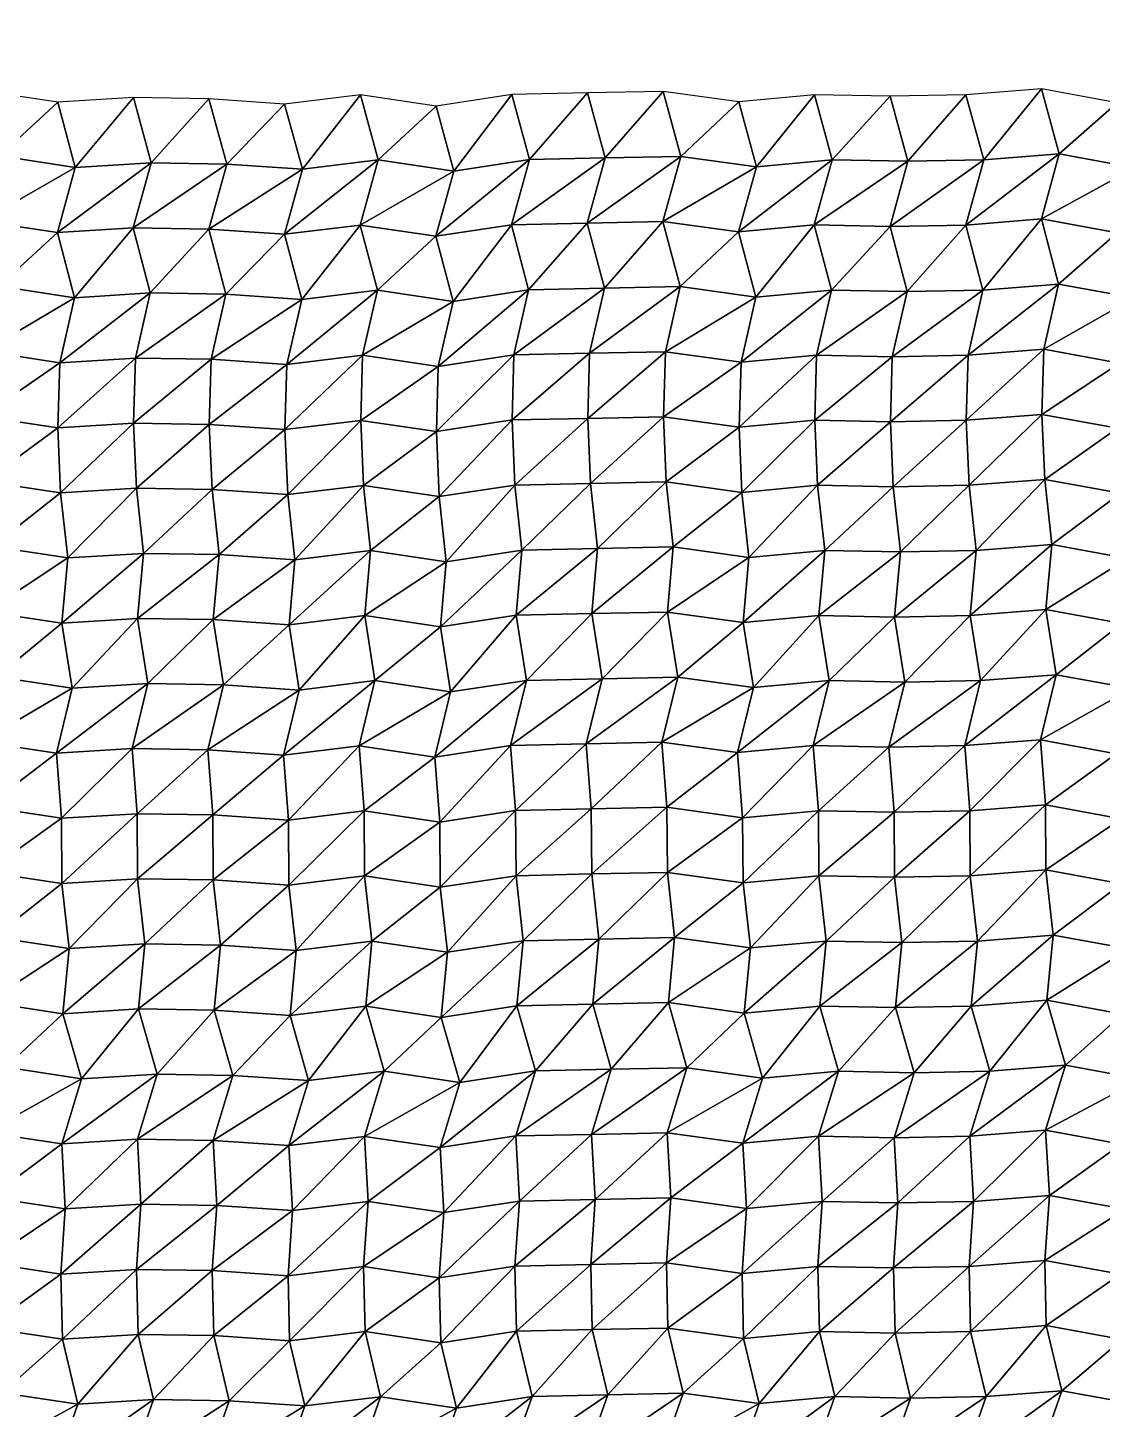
# Model space of a CAD drawing. Header units: inches. Extents: x -3033 to 3108, y -1845 to 4259.
# Drawn here: x 673 to 1474, y 1435 to 2466 of the extents above; entities that cross this region are included whole.
import ezdxf

# ---------------------------------------------------------------- set-up
doc = ezdxf.new("R2010")
doc.units = ezdxf.units.IN
doc.layers.add('Water', color=7, linetype='Continuous')

msp = doc.modelspace()

# ---------------------------------------------------------------- linework, layer by layer
msp.add_circle((56.1, 1207, -0.8), 3051.6)

# ---------------------------------------------------------------- meshes
at = {"layer": 'Water', "color": 4}
mesh = msp.add_polyface(dxfattribs=at)
corners = [(697.4, 2118.8, -16), (641, 2127.3, -19.2), (646.3, 2078.8, -14.1), (810.3, 2121.4, -21), (753.9, 2122.3, -13), (759.1, 2073.7, -22), (695.3, 2167.3, -20.2), (638.9, 2175.9, -36.4), (751.8, 2170.8, -29.5), (808.2, 2169.9, -23.1), (864.6, 2166, -20.6), (696.7, 2215.9, -17.6), (640.3, 2224.4, -32.9), (753.2, 2219.4, -23.8), (809.6, 2218.5, -29.3), (866, 2214.6, -24.1), (707.8, 2264.4, -11.6), (651.3, 2273, -14.4), (764.2, 2267.9, -21.6), (820.6, 2267, -19.7), (695, 2313, -26.6), (638.5, 2321.5, -30.3), (751.4, 2316.5, -36.8), (807.8, 2315.6, -8.1), (708.3, 2361.5, -22.4), (651.9, 2370.1, -29.4), (764.8, 2365, -13.7), (821.2, 2364.1, -24.6), (695.2, 2410.1, -8.6), (638.7, 2418.6, -34), (751.6, 2413.6, -26.2), (808, 2412.7, -19.3)]
mesh.append_faces([[corners[k] for k in face] for face in [(0, 1, 2), (3, 4, 5), (1, 0, 6), (6, 7, 1), (0, 4, 8), (8, 6, 0), (4, 3, 9), (9, 8, 4), (10, 9, 3), (7, 6, 11), (11, 12, 7), (6, 8, 13), (13, 11, 6), (8, 9, 14), (14, 13, 8), (15, 14, 9), (12, 11, 16), (16, 17, 12), (11, 13, 18), (18, 16, 11), (13, 14, 19), (19, 18, 13), (17, 16, 20), (20, 21, 17), (16, 18, 22), (22, 20, 16), (18, 19, 23), (23, 22, 18), (21, 20, 24), (24, 25, 21), (20, 22, 26), (26, 24, 20), (22, 23, 27), (27, 26, 22), (25, 24, 28), (28, 29, 25), (24, 26, 30), (30, 28, 24), (26, 27, 31), (31, 30, 26)]], dxfattribs={"vtx2": -1, "color": 4})
mesh = msp.add_polyface(dxfattribs=at)
corners = [(866.7, 2117.5, -29.7), (810.3, 2121.4, -21), (815.6, 2072.8, -10.8), (979.6, 2116, -14), (923.1, 2124.4, -10), (928.4, 2075.8, -12.4), (864.6, 2166, -20.6), (921.1, 2172.9, -24.8), (977.5, 2164.5, -24.2), (1033.9, 2173.2, -35.4), (808.2, 2169.9, -23.1), (866, 2214.6, -24.1), (922.4, 2221.5, -17.6), (978.9, 2213.1, -16.8), (1035.3, 2221.7, -28.8), (809.6, 2218.5, -29.3), (877.1, 2263.1, -20.6), (820.6, 2267, -19.7), (933.5, 2270, -27.4), (989.9, 2261.6, -12.2), (864.3, 2311.7, -21.1), (807.8, 2315.6, -8.1), (920.7, 2318.6, -17.9), (977.1, 2310.2, -19.4), (1033.5, 2318.8, -31.3), (877.6, 2360.2, -18.6), (821.2, 2364.1, -24.6), (934.1, 2367.1, -23.8), (990.5, 2358.7, -28.6), (1046.9, 2367.4, -30), (864.4, 2408.8, -13.9), (808, 2412.7, -19.3), (920.9, 2415.7, -16.9), (977.3, 2407.3, -28.3), (1033.7, 2415.9, -23.1)]
mesh.append_faces([[corners[k] for k in face] for face in [(0, 1, 2), (3, 4, 5), (1, 0, 6), (0, 4, 7), (7, 6, 0), (4, 3, 8), (8, 7, 4), (9, 8, 3), (10, 6, 11), (6, 7, 12), (12, 11, 6), (7, 8, 13), (13, 12, 7), (14, 13, 8), (15, 11, 16), (16, 17, 15), (11, 12, 18), (18, 16, 11), (12, 13, 19), (19, 18, 12), (17, 16, 20), (20, 21, 17), (16, 18, 22), (22, 20, 16), (18, 19, 23), (23, 22, 18), (24, 23, 19), (21, 20, 25), (25, 26, 21), (20, 22, 27), (27, 25, 20), (22, 23, 28), (28, 27, 22), (29, 28, 23), (26, 25, 30), (30, 31, 26), (25, 27, 32), (32, 30, 25), (27, 28, 33), (33, 32, 27), (34, 33, 28)]], dxfattribs={"vtx2": -1, "color": 4})
mesh = msp.add_polyface(dxfattribs=at)
corners = [(1092.4, 2125.9, -10.9), (1036, 2124.6, -12.1), (1041.3, 2076.1, -19.2), (1148.9, 2127, -21), (1097.7, 2077.3, -13.7), (1205.3, 2119.2, -10.7), (1154.1, 2078.5, -29.3), (979.6, 2116, -14), (1033.9, 2173.2, -35.4), (1090.3, 2174.4, -21.1), (1146.8, 2175.6, -18.8), (1203.2, 2167.8, -22.7), (977.5, 2164.5, -24.2), (1035.3, 2221.7, -28.8), (1091.7, 2223, -12.6), (1148.2, 2224.1, -31.4), (1204.6, 2216.3, -22.1), (978.9, 2213.1, -16.8), (1046.3, 2270.3, -15.7), (989.9, 2261.6, -12.2), (1102.8, 2271.5, -27.9), (1159.2, 2272.7, -14.3), (1215.6, 2264.9, -28.1), (1033.5, 2318.8, -31.3), (1090, 2320.1, -20.4), (1146.4, 2321.2, -10.8), (1202.8, 2313.4, -22.8), (977.1, 2310.2, -19.4), (1046.9, 2367.4, -30), (1103.3, 2368.6, -16.9), (1159.8, 2369.8, -13.2), (1216.2, 2362, -9.4), (990.5, 2358.7, -28.6), (1033.7, 2415.9, -23.1), (1090.1, 2417.2, -28.2), (1146.6, 2418.3, -27.4), (1203, 2410.5, -22.4)]
mesh.append_faces([[corners[k] for k in face] for face in [(0, 1, 2), (3, 0, 4), (5, 3, 6), (7, 1, 8), (1, 0, 9), (9, 8, 1), (0, 3, 10), (10, 9, 0), (11, 10, 3), (12, 8, 13), (8, 9, 14), (14, 13, 8), (9, 10, 15), (15, 14, 9), (10, 11, 16), (16, 15, 10), (17, 13, 18), (18, 19, 17), (13, 14, 20), (20, 18, 13), (14, 15, 21), (21, 20, 14), (22, 21, 15), (19, 18, 23), (18, 20, 24), (24, 23, 18), (20, 21, 25), (25, 24, 20), (26, 25, 21), (27, 23, 28), (23, 24, 29), (29, 28, 23), (24, 25, 30), (30, 29, 24), (31, 30, 25), (32, 28, 33), (28, 29, 34), (34, 33, 28), (29, 30, 35), (35, 34, 29), (36, 35, 30)]], dxfattribs={"vtx2": -1, "color": 4})
mesh = msp.add_polyface(dxfattribs=at)
corners = [(1148.9, 2127, -21), (1205.3, 2119.2, -10.7), (1203.2, 2167.8, -22.7), (1261.7, 2124.5, -30), (1259.6, 2173, -19.8), (1318.1, 2123.3, -7.8), (1316.1, 2171.9, -14.1), (1374.6, 2124.5, -24.1), (1372.5, 2173, -27.2), (1261, 2221.6, -21.3), (1204.6, 2216.3, -22.1), (1317.4, 2220.4, -21.9), (1373.9, 2221.6, -22), (1148.2, 2224.1, -31.4), (1215.6, 2264.9, -28.1), (1272, 2270.1, -25), (1328.5, 2269, -27.9), (1384.9, 2270.1, -21.7), (1159.2, 2272.7, -14.3), (1202.8, 2313.4, -22.8), (1259.2, 2318.7, -27.8), (1315.7, 2317.5, -31.7), (1372.1, 2318.6, -38.2), (1146.4, 2321.2, -10.8), (1216.2, 2362, -9.4), (1272.6, 2367.2, -23.5), (1329, 2366.1, -36.2), (1385.5, 2367.2, -10), (1159.8, 2369.8, -13.2), (1203, 2410.5, -22.4), (1259.4, 2415.7, -18.8), (1315.9, 2414.6, -24.1), (1372.3, 2415.7, -12.7)]
mesh.append_faces([[corners[k] for k in face] for face in [(0, 1, 2), (1, 3, 4), (4, 2, 1), (3, 5, 6), (6, 4, 3), (5, 7, 8), (8, 6, 5), (2, 4, 9), (9, 10, 2), (4, 6, 11), (11, 9, 4), (6, 8, 12), (12, 11, 6), (13, 10, 14), (10, 9, 15), (15, 14, 10), (9, 11, 16), (16, 15, 9), (11, 12, 17), (17, 16, 11), (18, 14, 19), (14, 15, 20), (20, 19, 14), (15, 16, 21), (21, 20, 15), (16, 17, 22), (22, 21, 16), (23, 19, 24), (19, 20, 25), (25, 24, 19), (20, 21, 26), (26, 25, 20), (21, 22, 27), (27, 26, 21), (28, 24, 29), (24, 25, 30), (30, 29, 24), (25, 26, 31), (31, 30, 25), (26, 27, 32), (32, 31, 26)]], dxfattribs={"vtx2": -1, "color": 4})
mesh = msp.add_polyface(dxfattribs=at)
corners = [(1431, 2128.9, -21.2), (1374.6, 2124.5, -24.1), (1379.8, 2075.9, -23.8), (1487.4, 2118.5, -11.6), (1436.3, 2080.3, -19.6), (1428.9, 2177.4, -27.1), (1372.5, 2173, -27.2), (1485.3, 2167.1, -23.9), (1543.8, 2119.7, -18.5), (1541.8, 2168.3, -13.4), (1598.2, 2175.8, -25.9), (1430.3, 2226, -36.3), (1373.9, 2221.6, -22), (1486.7, 2215.6, -20.4), (1543.2, 2216.8, -25.6), (1599.6, 2224.3, -23.7), (1441.3, 2274.5, -12.8), (1384.9, 2270.1, -21.7), (1497.8, 2264.2, -18.7), (1554.2, 2265.4, -14.4), (1428.5, 2323.1, -23.4), (1372.1, 2318.6, -38.2), (1485, 2312.7, -22.4), (1541.4, 2313.9, -5.7), (1441.9, 2371.6, -11.8), (1385.5, 2367.2, -10), (1498.3, 2361.3, -22.3), (1554.8, 2362.5, -14.7), (1428.7, 2420.2, -11.5), (1372.3, 2415.7, -12.7), (1485.1, 2409.8, -14.6), (1541.6, 2411, -23.3)]
mesh.append_faces([[corners[k] for k in face] for face in [(0, 1, 2), (3, 0, 4), (1, 0, 5), (5, 6, 1), (0, 3, 7), (7, 5, 0), (3, 8, 9), (9, 7, 3), (10, 9, 8), (6, 5, 11), (11, 12, 6), (5, 7, 13), (13, 11, 5), (7, 9, 14), (14, 13, 7), (15, 14, 9), (12, 11, 16), (16, 17, 12), (11, 13, 18), (18, 16, 11), (13, 14, 19), (19, 18, 13), (17, 16, 20), (20, 21, 17), (16, 18, 22), (22, 20, 16), (18, 19, 23), (23, 22, 18), (21, 20, 24), (24, 25, 21), (20, 22, 26), (26, 24, 20), (22, 23, 27), (27, 26, 22), (25, 24, 28), (28, 29, 25), (24, 26, 30), (30, 28, 24), (26, 27, 31), (31, 30, 26)]], dxfattribs={"vtx2": -1, "color": 4})
mesh = msp.add_polyface(dxfattribs=at)
corners = [(924, 1833.1, -25.3), (867.6, 1826.2, -9.9), (873, 1777.6, -10.4), (980.4, 1824.7, -22.2), (929.4, 1784.6, -39.3), (1036.9, 1833.3, -36.7), (985.9, 1776.2, -25.5), (811.1, 1830.1, -37.6), (867.3, 1874.7, -8.5), (923.7, 1881.7, -30.5), (980.1, 1873.3, -38.3), (1036.5, 1881.9, -29.8), (810.8, 1878.6, -21.7), (863.5, 1923.3, -32), (920, 1930.2, -14.9), (976.4, 1921.8, -16.3), (1032.8, 1930.4, -23.7), (807.1, 1927.2, -21.7), (875.3, 1971.8, -20.4), (818.9, 1975.7, -27.1), (931.7, 1978.8, -20.1), (988.1, 1970.4, -15.7), (1044.6, 1979, -28.8), (867.7, 2020.4, -32.2), (811.2, 2024.3, -14.1), (924.1, 2027.3, -30.9), (980.5, 2018.9, -5.5), (1036.9, 2027.5, -15.9), (872, 2068.9, -21.9), (815.6, 2072.8, -10.8), (928.4, 2075.8, -12.4), (984.8, 2067.4, -14), (1041.3, 2076.1, -19.2), (866.7, 2117.5, -29.7), (923.1, 2124.4, -10), (979.6, 2116, -14), (1036, 2124.6, -12.1)]
mesh.append_faces([[corners[k] for k in face] for face in [(0, 1, 2), (3, 0, 4), (5, 3, 6), (7, 1, 8), (1, 0, 9), (9, 8, 1), (0, 3, 10), (10, 9, 0), (11, 10, 3), (12, 8, 13), (8, 9, 14), (14, 13, 8), (9, 10, 15), (15, 14, 9), (16, 15, 10), (17, 13, 18), (18, 19, 17), (13, 14, 20), (20, 18, 13), (14, 15, 21), (21, 20, 14), (22, 21, 15), (19, 18, 23), (23, 24, 19), (18, 20, 25), (25, 23, 18), (20, 21, 26), (26, 25, 20), (27, 26, 21), (24, 23, 28), (28, 29, 24), (23, 25, 30), (30, 28, 23), (25, 26, 31), (31, 30, 25), (32, 31, 26), (29, 28, 33), (28, 30, 34), (34, 33, 28), (30, 31, 35), (36, 35, 31)]], dxfattribs={"vtx2": -1, "color": 4})
mesh = msp.add_polyface(dxfattribs=at)
corners = [(1093.3, 1834.6, -27), (1036.9, 1833.3, -36.7), (1042.3, 1784.8, -35.4), (1149.7, 1835.8, -23.5), (1098.7, 1786, -18.7), (1206.1, 1828, -26.9), (1155.1, 1787.2, -26.4), (980.4, 1824.7, -22.2), (1036.5, 1881.9, -29.8), (1093, 1883.1, -24.4), (1149.4, 1884.3, -21.6), (1205.8, 1876.5, -23.2), (980.1, 1873.3, -38.3), (1032.8, 1930.4, -23.7), (1089.2, 1931.7, -14.3), (1145.7, 1932.8, -19.3), (1202.1, 1925.1, -24.9), (976.4, 1921.8, -16.3), (1044.6, 1979, -28.8), (1101, 1980.2, -23.8), (1157.4, 1981.4, -37.5), (1213.9, 1973.6, -13.7), (988.1, 1970.4, -15.7), (1036.9, 2027.5, -15.9), (1093.4, 2028.8, -21.6), (1149.8, 2029.9, -19.2), (1206.2, 2022.2, -36.6), (980.5, 2018.9, -5.5), (1041.3, 2076.1, -19.2), (1097.7, 2077.3, -13.7), (1154.1, 2078.5, -29.3), (1210.5, 2070.7, -31.9), (984.8, 2067.4, -14), (1036, 2124.6, -12.1), (1092.4, 2125.9, -10.9), (1148.9, 2127, -21)]
mesh.append_faces([[corners[k] for k in face] for face in [(0, 1, 2), (3, 0, 4), (5, 3, 6), (7, 1, 8), (1, 0, 9), (9, 8, 1), (0, 3, 10), (10, 9, 0), (3, 5, 11), (11, 10, 3), (12, 8, 13), (8, 9, 14), (14, 13, 8), (9, 10, 15), (15, 14, 9), (10, 11, 16), (16, 15, 10), (17, 13, 18), (13, 14, 19), (19, 18, 13), (14, 15, 20), (20, 19, 14), (15, 16, 21), (21, 20, 15), (22, 18, 23), (18, 19, 24), (24, 23, 18), (19, 20, 25), (25, 24, 19), (26, 25, 20), (27, 23, 28), (23, 24, 29), (29, 28, 23), (24, 25, 30), (30, 29, 24), (25, 26, 31), (31, 30, 25), (32, 28, 33), (28, 29, 34), (29, 30, 35)]], dxfattribs={"vtx2": -1, "color": 4})
mesh = msp.add_polyface(dxfattribs=at)
corners = [(1262.6, 1833.2, -10.2), (1206.1, 1828, -26.9), (1211.6, 1779.4, -16.8), (1319, 1832.1, -18.2), (1268, 1784.6, -8.6), (1375.4, 1833.2, -32.8), (1324.4, 1783.5, -10.5), (1262.3, 1881.7, -16.7), (1205.8, 1876.5, -23.2), (1318.7, 1880.6, -16.9), (1375.1, 1881.7, -14.9), (1258.5, 1930.3, -13.1), (1202.1, 1925.1, -24.9), (1314.9, 1929.1, -23.8), (1371.4, 1930.3, -29.8), (1270.3, 1978.8, -21.5), (1213.9, 1973.6, -13.7), (1326.7, 1977.7, -14.8), (1383.1, 1978.8, -24.3), (1157.4, 1981.4, -37.5), (1206.2, 2022.2, -36.6), (1262.7, 2027.4, -23.4), (1319.1, 2026.2, -15.4), (1375.5, 2027.4, -22), (1267, 2075.9, -20.7), (1210.5, 2070.7, -31.9), (1323.4, 2074.8, -26.6), (1379.8, 2075.9, -23.8), (1154.1, 2078.5, -29.3), (1205.3, 2119.2, -10.7), (1261.7, 2124.5, -30), (1318.1, 2123.3, -7.8), (1374.6, 2124.5, -24.1)]
mesh.append_faces([[corners[k] for k in face] for face in [(0, 1, 2), (3, 0, 4), (5, 3, 6), (1, 0, 7), (7, 8, 1), (0, 3, 9), (9, 7, 0), (3, 5, 10), (10, 9, 3), (8, 7, 11), (11, 12, 8), (7, 9, 13), (13, 11, 7), (9, 10, 14), (14, 13, 9), (12, 11, 15), (15, 16, 12), (11, 13, 17), (17, 15, 11), (13, 14, 18), (18, 17, 13), (19, 16, 20), (16, 15, 21), (21, 20, 16), (15, 17, 22), (22, 21, 15), (17, 18, 23), (23, 22, 17), (20, 21, 24), (24, 25, 20), (21, 22, 26), (26, 24, 21), (22, 23, 27), (27, 26, 22), (28, 25, 29), (25, 24, 30), (30, 29, 25), (24, 26, 31), (31, 30, 24), (26, 27, 32), (32, 31, 26)]], dxfattribs={"vtx2": -1, "color": 4})
mesh = msp.add_polyface(dxfattribs=at)
corners = [(1431.8, 1837.6, -28.7), (1375.4, 1833.2, -32.8), (1380.8, 1784.6, -31.4), (1488.3, 1827.2, -14.2), (1437.3, 1789, -33.7), (1544.7, 1828.4, -25.5), (1493.7, 1778.7, -33.9), (1431.5, 1886.1, -19.6), (1375.1, 1881.7, -14.9), (1488, 1875.8, -30.3), (1544.4, 1877, -37.2), (1600.8, 1884.5, 4.6), (1427.8, 1934.7, -23.2), (1371.4, 1930.3, -29.8), (1484.2, 1924.3, -8.9), (1540.7, 1925.5, -14.7), (1597.1, 1933, -27), (1439.6, 1983.2, -15.4), (1383.1, 1978.8, -24.3), (1496, 1972.9, -13), (1552.4, 1974.1, -19.5), (1431.9, 2031.8, -24.8), (1375.5, 2027.4, -22), (1488.4, 2021.4, -18.8), (1544.8, 2022.6, -31), (1436.3, 2080.3, -19.6), (1379.8, 2075.9, -23.8), (1492.7, 2070, -31), (1549.1, 2071.2, -16.8), (1431, 2128.9, -21.2), (1487.4, 2118.5, -11.6), (1543.8, 2119.7, -18.5), (1600.3, 2127.2, -23)]
mesh.append_faces([[corners[k] for k in face] for face in [(0, 1, 2), (3, 0, 4), (5, 3, 6), (1, 0, 7), (7, 8, 1), (0, 3, 9), (9, 7, 0), (3, 5, 10), (10, 9, 3), (11, 10, 5), (8, 7, 12), (12, 13, 8), (7, 9, 14), (14, 12, 7), (9, 10, 15), (15, 14, 9), (16, 15, 10), (13, 12, 17), (17, 18, 13), (12, 14, 19), (19, 17, 12), (14, 15, 20), (20, 19, 14), (18, 17, 21), (21, 22, 18), (17, 19, 23), (23, 21, 17), (19, 20, 24), (24, 23, 19), (22, 21, 25), (25, 26, 22), (21, 23, 27), (27, 25, 21), (23, 24, 28), (28, 27, 23), (26, 25, 29), (25, 27, 30), (27, 28, 31), (31, 30, 27), (32, 31, 28)]], dxfattribs={"vtx2": -1, "color": 4})
mesh = msp.add_polyface(dxfattribs=at)
corners = [(698.3, 1827.5, -10.5), (641.9, 1836, 3.1), (647.3, 1787.5, -21.3), (754.7, 1831, -15.7), (703.7, 1779, -19), (811.1, 1830.1, -37.6), (760.1, 1782.4, -21.9), (867.6, 1826.2, -9.9), (816.6, 1781.5, -21.2), (698, 1876.1, -25), (641.6, 1884.6, -27.6), (754.4, 1879.5, -29.7), (810.8, 1878.6, -21.7), (867.3, 1874.7, -8.5), (694.2, 1924.6, -16.3), (637.8, 1933.1, -21.3), (750.7, 1928.1, -27.6), (807.1, 1927.2, -21.7), (863.5, 1923.3, -32), (706, 1973.2, -16.5), (649.6, 1981.7, -30.6), (762.4, 1976.6, -27.6), (818.9, 1975.7, -27.1), (698.4, 2021.7, -17.1), (642, 2030.2, -24.8), (754.8, 2025.2, -21.4), (811.2, 2024.3, -14.1), (702.7, 2070.3, -25.1), (646.3, 2078.8, -14.1), (759.1, 2073.7, -22), (815.6, 2072.8, -10.8), (697.4, 2118.8, -16), (753.9, 2122.3, -13), (810.3, 2121.4, -21)]
mesh.append_faces([[corners[k] for k in face] for face in [(0, 1, 2), (3, 0, 4), (5, 3, 6), (7, 5, 8), (1, 0, 9), (9, 10, 1), (0, 3, 11), (11, 9, 0), (3, 5, 12), (12, 11, 3), (13, 12, 5), (10, 9, 14), (14, 15, 10), (9, 11, 16), (16, 14, 9), (11, 12, 17), (17, 16, 11), (18, 17, 12), (15, 14, 19), (19, 20, 15), (14, 16, 21), (21, 19, 14), (16, 17, 22), (22, 21, 16), (20, 19, 23), (23, 24, 20), (19, 21, 25), (25, 23, 19), (21, 22, 26), (26, 25, 21), (24, 23, 27), (27, 28, 24), (23, 25, 29), (29, 27, 23), (25, 26, 30), (30, 29, 25), (28, 27, 31), (27, 29, 32), (32, 31, 27), (29, 30, 33)]], dxfattribs={"vtx2": -1, "color": 4})
mesh = msp.add_polyface(dxfattribs=at)
corners = [(1037.2, 1493.5, -16.2), (1093.7, 1494.8, -19.6), (1092.6, 1543.3, -20.4), (1036.1, 1542.1, -27.4), (1150.1, 1495.9, -34.1), (1149, 1544.5, -23.5), (1205.4, 1536.7, -22.6), (979.7, 1533.4, -15.2), (1039.5, 1590.6, -31.3), (1095.9, 1591.9, -13.3), (1152.3, 1593, -31), (1208.8, 1585.2, -24.4), (983.1, 1582, -30.1), (1036.7, 1639.2, -15.4), (1093.1, 1640.4, -11.3), (1149.6, 1641.6, -21.6), (1206, 1633.8, -15), (980.3, 1630.5, -35.7), (1051.5, 1687.7, -3.7), (1107.9, 1688.9, -22.1), (1164.3, 1690.1, -12.9), (1220.7, 1682.3, -14.3), (995, 1679.1, -26.6), (1037.6, 1736.3, -2.5), (1094.1, 1737.5, -21.4), (1150.5, 1738.7, -26.6), (1206.9, 1730.9, -23.3), (981.2, 1727.6, -9.4), (1042.3, 1784.8, -35.4), (1098.7, 1786, -18.7), (1155.1, 1787.2, -26.4), (1211.6, 1779.4, -16.8), (985.9, 1776.2, -25.5), (1036.9, 1833.3, -36.7), (1093.3, 1834.6, -27), (1149.7, 1835.8, -23.5)]
mesh.append_faces([[corners[k] for k in face] for face in [(0, 1, 2), (2, 3, 0), (1, 4, 5), (5, 2, 1), (6, 5, 4), (7, 3, 8), (3, 2, 9), (9, 8, 3), (2, 5, 10), (10, 9, 2), (5, 6, 11), (11, 10, 5), (12, 8, 13), (8, 9, 14), (14, 13, 8), (9, 10, 15), (15, 14, 9), (10, 11, 16), (16, 15, 10), (17, 13, 18), (13, 14, 19), (19, 18, 13), (14, 15, 20), (20, 19, 14), (21, 20, 15), (22, 18, 23), (18, 19, 24), (24, 23, 18), (19, 20, 25), (25, 24, 19), (26, 25, 20), (27, 23, 28), (23, 24, 29), (29, 28, 23), (24, 25, 30), (30, 29, 24), (25, 26, 31), (31, 30, 25), (32, 28, 33), (28, 29, 34), (29, 30, 35)]], dxfattribs={"vtx2": -1, "color": 4})
mesh = msp.add_polyface(dxfattribs=at)
corners = [(1375.8, 1493.3, -10.6), (1432.2, 1497.8, -25), (1431.1, 1546.3, -16.1), (1374.7, 1541.9, -19.5), (1487.6, 1536, -33), (1544, 1537.2, -9), (1488.7, 1487.4, -27.5), (1600.4, 1544.7, -15.6), (1545.1, 1488.6, -34.5), (1434.5, 1594.9, -24.3), (1378, 1590.4, -13.4), (1490.9, 1584.5, -25), (1547.3, 1585.7, -31.7), (1603.8, 1593.2, -42.9), (1431.7, 1643.4, -23.5), (1375.3, 1639, -16), (1488.1, 1633, -26), (1544.6, 1634.3, -44.1), (1601, 1641.7, -14), (1446.5, 1692, -27), (1390, 1687.5, -14.1), (1502.9, 1681.6, -27.4), (1559.3, 1682.8, -36.9), (1432.6, 1740.5, -30.1), (1376.2, 1736.1, -21.8), (1489.1, 1730.1, -29.8), (1545.5, 1731.3, -28.6), (1437.3, 1789, -33.7), (1380.8, 1784.6, -31.4), (1493.7, 1778.7, -33.9), (1550.1, 1779.9, -13.7), (1431.8, 1837.6, -28.7), (1488.3, 1827.2, -14.2), (1544.7, 1828.4, -25.5)]
mesh.append_faces([[corners[k] for k in face] for face in [(0, 1, 2), (2, 3, 0), (4, 2, 1), (5, 4, 6), (7, 5, 8), (3, 2, 9), (9, 10, 3), (2, 4, 11), (11, 9, 2), (4, 5, 12), (12, 11, 4), (13, 12, 5), (10, 9, 14), (14, 15, 10), (9, 11, 16), (16, 14, 9), (11, 12, 17), (17, 16, 11), (18, 17, 12), (15, 14, 19), (19, 20, 15), (14, 16, 21), (21, 19, 14), (16, 17, 22), (22, 21, 16), (20, 19, 23), (23, 24, 20), (19, 21, 25), (25, 23, 19), (21, 22, 26), (26, 25, 21), (24, 23, 27), (27, 28, 24), (23, 25, 29), (29, 27, 23), (25, 26, 30), (30, 29, 25), (28, 27, 31), (27, 29, 32), (29, 30, 33)]], dxfattribs={"vtx2": -1, "color": 4})
mesh = msp.add_polyface(dxfattribs=at)
corners = [(642.2, 1496.2, -19.4), (698.7, 1487.7, -26.1), (697.6, 1536.2, -28.1), (641.2, 1544.8, -14.2), (754, 1539.7, -19.5), (755.1, 1491.2, -30.1), (811.5, 1490.3, -27.8), (810.4, 1538.8, -28.1), (866.9, 1534.9, -17.4), (700.9, 1584.8, -20.4), (644.5, 1593.3, -17.7), (757.3, 1588.3, -28.1), (813.8, 1587.4, -14.2), (698.2, 1633.3, -16.7), (641.7, 1641.9, -8.7), (754.6, 1636.8, -20.6), (811, 1635.9, -13.4), (867.4, 1632, -16.9), (712.9, 1681.9, -13.4), (656.5, 1690.4, -20.8), (769.3, 1685.4, -24.1), (825.8, 1684.4, 5.5), (699.1, 1730.4, -22.7), (642.6, 1739, -11.5), (755.5, 1733.9, -17.8), (811.9, 1733, -38.1), (703.7, 1779, -19), (647.3, 1787.5, -21.3), (760.1, 1782.4, -21.9), (816.6, 1781.5, -21.2), (698.3, 1827.5, -10.5), (754.7, 1831, -15.7), (811.1, 1830.1, -37.6)]
mesh.append_faces([[corners[k] for k in face] for face in [(0, 1, 2), (2, 3, 0), (4, 2, 1), (5, 6, 7), (7, 4, 5), (8, 7, 6), (3, 2, 9), (9, 10, 3), (2, 4, 11), (11, 9, 2), (4, 7, 12), (12, 11, 4), (10, 9, 13), (13, 14, 10), (9, 11, 15), (15, 13, 9), (11, 12, 16), (16, 15, 11), (17, 16, 12), (14, 13, 18), (18, 19, 14), (13, 15, 20), (20, 18, 13), (15, 16, 21), (21, 20, 15), (19, 18, 22), (22, 23, 19), (18, 20, 24), (24, 22, 18), (20, 21, 25), (25, 24, 20), (23, 22, 26), (26, 27, 23), (22, 24, 28), (28, 26, 22), (24, 25, 29), (29, 28, 24), (27, 26, 30), (26, 28, 31), (28, 29, 32)]], dxfattribs={"vtx2": -1, "color": 4})
mesh = msp.add_polyface(dxfattribs=at)
corners = [(868, 1486.4, -11.1), (924.4, 1493.3, -24), (923.3, 1541.8, -25.2), (866.9, 1534.9, -17.4), (979.7, 1533.4, -15.2), (1036.1, 1542.1, -27.4), (980.8, 1484.9, -23.7), (810.4, 1538.8, -28.1), (870.2, 1583.5, -28.4), (813.8, 1587.4, -14.2), (926.6, 1590.4, -23.1), (983.1, 1582, -30.1), (1039.5, 1590.6, -31.3), (867.4, 1632, -16.9), (923.9, 1638.9, -18.8), (980.3, 1630.5, -35.7), (1036.7, 1639.2, -15.4), (811, 1635.9, -13.4), (882.2, 1680.6, -16.9), (825.8, 1684.4, 5.5), (938.6, 1687.5, -3.3), (995, 1679.1, -26.6), (1051.5, 1687.7, -3.7), (868.4, 1729.1, -17), (811.9, 1733, -38.1), (924.8, 1736, -17.3), (981.2, 1727.6, -9.4), (1037.6, 1736.3, -2.5), (873, 1777.6, -10.4), (816.6, 1781.5, -21.2), (929.4, 1784.6, -39.3), (985.9, 1776.2, -25.5), (1042.3, 1784.8, -35.4), (867.6, 1826.2, -9.9), (924, 1833.1, -25.3), (980.4, 1824.7, -22.2)]
mesh.append_faces([[corners[k] for k in face] for face in [(0, 1, 2), (2, 3, 0), (4, 2, 1), (5, 4, 6), (7, 3, 8), (8, 9, 7), (3, 2, 10), (10, 8, 3), (2, 4, 11), (11, 10, 2), (12, 11, 4), (9, 8, 13), (8, 10, 14), (14, 13, 8), (10, 11, 15), (15, 14, 10), (16, 15, 11), (17, 13, 18), (18, 19, 17), (13, 14, 20), (20, 18, 13), (14, 15, 21), (21, 20, 14), (22, 21, 15), (19, 18, 23), (23, 24, 19), (18, 20, 25), (25, 23, 18), (20, 21, 26), (26, 25, 20), (27, 26, 21), (24, 23, 28), (28, 29, 24), (23, 25, 30), (30, 28, 23), (25, 26, 31), (31, 30, 25), (32, 31, 26), (29, 28, 33), (28, 30, 34), (30, 31, 35)]], dxfattribs={"vtx2": -1, "color": 4})
mesh = msp.add_polyface(dxfattribs=at)
corners = [(1261.9, 1541.9, -18.2), (1205.4, 1536.7, -22.6), (1206.5, 1488.1, -22.9), (1263, 1493.4, -33.2), (1319.4, 1492.2, -2.2), (1318.3, 1540.8, -13), (1375.8, 1493.3, -10.6), (1374.7, 1541.9, -19.5), (1265.2, 1590.4, -12.5), (1208.8, 1585.2, -24.4), (1321.6, 1589.3, -20.2), (1378, 1590.4, -13.4), (1262.4, 1639, -25.3), (1206, 1633.8, -15), (1318.9, 1637.9, -24.3), (1375.3, 1639, -16), (1149.6, 1641.6, -21.6), (1220.7, 1682.3, -14.3), (1277.2, 1687.5, -29), (1333.6, 1686.4, -20.1), (1390, 1687.5, -14.1), (1164.3, 1690.1, -12.9), (1206.9, 1730.9, -23.3), (1263.4, 1736.1, -20.3), (1319.8, 1735, -22.5), (1376.2, 1736.1, -21.8), (1268, 1784.6, -8.6), (1211.6, 1779.4, -16.8), (1324.4, 1783.5, -10.5), (1380.8, 1784.6, -31.4), (1155.1, 1787.2, -26.4), (1206.1, 1828, -26.9), (1262.6, 1833.2, -10.2), (1319, 1832.1, -18.2), (1375.4, 1833.2, -32.8)]
mesh.append_faces([[corners[k] for k in face] for face in [(0, 1, 2), (3, 4, 5), (5, 0, 3), (4, 6, 7), (7, 5, 4), (1, 0, 8), (8, 9, 1), (0, 5, 10), (10, 8, 0), (5, 7, 11), (11, 10, 5), (9, 8, 12), (12, 13, 9), (8, 10, 14), (14, 12, 8), (10, 11, 15), (15, 14, 10), (16, 13, 17), (13, 12, 18), (18, 17, 13), (12, 14, 19), (19, 18, 12), (14, 15, 20), (20, 19, 14), (21, 17, 22), (17, 18, 23), (23, 22, 17), (18, 19, 24), (24, 23, 18), (19, 20, 25), (25, 24, 19), (22, 23, 26), (26, 27, 22), (23, 24, 28), (28, 26, 23), (24, 25, 29), (29, 28, 24), (30, 27, 31), (27, 26, 32), (26, 28, 33), (28, 29, 34)]], dxfattribs={"vtx2": -1, "color": 4})
mesh = msp.add_polyface(dxfattribs=at)
corners = [(645, 1204.9, -14.1), (701.4, 1196.4, -31), (700.7, 1245, -24.7), (644.2, 1253.5, -31.9), (757.8, 1199.9, -24.1), (757.1, 1248.4, -13.8), (814.3, 1199, -25.9), (813.5, 1247.5, -30.6), (693.1, 1293.5, -25.5), (636.7, 1302, -12.9), (749.6, 1297, -26.6), (806, 1296.1, -32.8), (862.4, 1292.2, -20.6), (700.5, 1342, -21.4), (644.1, 1350.6, -8.6), (757, 1345.5, -26.2), (813.4, 1344.6, -14.7), (869.8, 1340.7, -8.1), (693.2, 1390.6, -9.5), (636.8, 1399.1, -28), (749.7, 1394.1, -15.3), (806.1, 1393.2, -27.2), (862.5, 1389.3, -14.8), (710.2, 1439.1, -27.8), (653.8, 1447.7, -31.1), (766.6, 1442.6, -26.8), (823.1, 1441.7, -29.7), (698.7, 1487.7, -26.1), (642.2, 1496.2, -19.4), (755.1, 1491.2, -30.1), (811.5, 1490.3, -27.8), (754, 1539.7, -19.5)]
mesh.append_faces([[corners[k] for k in face] for face in [(0, 1, 2), (2, 3, 0), (1, 4, 5), (5, 2, 1), (4, 6, 7), (7, 5, 4), (3, 2, 8), (8, 9, 3), (2, 5, 10), (10, 8, 2), (5, 7, 11), (11, 10, 5), (12, 11, 7), (9, 8, 13), (13, 14, 9), (8, 10, 15), (15, 13, 8), (10, 11, 16), (16, 15, 10), (17, 16, 11), (14, 13, 18), (18, 19, 14), (13, 15, 20), (20, 18, 13), (15, 16, 21), (21, 20, 15), (22, 21, 16), (19, 18, 23), (23, 24, 19), (18, 20, 25), (25, 23, 18), (20, 21, 26), (26, 25, 20), (24, 23, 27), (27, 28, 24), (23, 25, 29), (29, 27, 23), (25, 26, 30), (30, 29, 25), (27, 29, 31)]], dxfattribs={"vtx2": -1, "color": 4})
mesh = msp.add_polyface(dxfattribs=at)
corners = [(983.6, 1193.6, -36.6), (1040, 1202.2, -19.4), (1039.2, 1250.8, -30.5), (1096.4, 1203.5, -17), (1095.6, 1252, -17.2), (1152.8, 1204.6, -14.7), (1152.1, 1253.2, -31.2), (1208.5, 1245.4, -12.1), (982.8, 1242.1, -27.3), (1031.7, 1299.3, -6.5), (1088.1, 1300.6, -20.7), (1144.6, 1301.7, -28.7), (1201, 1293.9, -37.8), (975.3, 1290.7, -19.4), (1039.1, 1347.9, -9.8), (1095.5, 1349.1, -29), (1152, 1350.3, -21.9), (1208.4, 1342.5, -26), (982.7, 1339.2, -30.3), (1031.8, 1396.4, -12), (1088.2, 1397.7, -24.8), (1144.7, 1398.8, -25.5), (1201.1, 1391, -26.8), (975.4, 1387.8, -17.2), (1048.8, 1445, -28.9), (1105.2, 1446.2, -25.3), (1161.6, 1447.4, -12.7), (1218.1, 1439.6, -19.5), (992.4, 1436.3, -11.5), (1037.2, 1493.5, -16.2), (1093.7, 1494.8, -19.6), (1150.1, 1495.9, -34.1), (1206.5, 1488.1, -22.9), (980.8, 1484.9, -23.7), (1036.1, 1542.1, -27.4)]
mesh.append_faces([[corners[k] for k in face] for face in [(0, 1, 2), (1, 3, 4), (4, 2, 1), (3, 5, 6), (6, 4, 3), (7, 6, 5), (8, 2, 9), (2, 4, 10), (10, 9, 2), (4, 6, 11), (11, 10, 4), (6, 7, 12), (12, 11, 6), (13, 9, 14), (9, 10, 15), (15, 14, 9), (10, 11, 16), (16, 15, 10), (11, 12, 17), (17, 16, 11), (18, 14, 19), (14, 15, 20), (20, 19, 14), (15, 16, 21), (21, 20, 15), (16, 17, 22), (22, 21, 16), (23, 19, 24), (19, 20, 25), (25, 24, 19), (20, 21, 26), (26, 25, 20), (27, 26, 21), (28, 24, 29), (24, 25, 30), (30, 29, 24), (25, 26, 31), (31, 30, 25), (32, 31, 26), (33, 29, 34)]], dxfattribs={"vtx2": -1, "color": 4})
mesh = msp.add_polyface(dxfattribs=at)
corners = [(1152.8, 1204.6, -14.7), (1209.3, 1196.9, -30.1), (1208.5, 1245.4, -12.1), (1265.7, 1202.1, -19.8), (1264.9, 1250.6, -10.3), (1322.1, 1200.9, -22), (1321.4, 1249.5, -31.4), (1378.5, 1202.1, -19.8), (1377.8, 1250.6, -19.7), (1257.4, 1299.2, -19.1), (1201, 1293.9, -37.8), (1313.8, 1298, -16), (1370.3, 1299.2, -24.5), (1264.8, 1347.7, -17.8), (1208.4, 1342.5, -26), (1321.2, 1346.6, -26.9), (1377.7, 1347.7, -35), (1257.5, 1396.3, -25.7), (1201.1, 1391, -26.8), (1313.9, 1395.1, -27.4), (1370.4, 1396.3, -22.2), (1144.7, 1398.8, -25.5), (1218.1, 1439.6, -19.5), (1274.5, 1444.8, -16.4), (1330.9, 1443.7, -5.7), (1387.4, 1444.8, -25.6), (1161.6, 1447.4, -12.7), (1206.5, 1488.1, -22.9), (1263, 1493.4, -33.2), (1319.4, 1492.2, -2.2), (1375.8, 1493.3, -10.6), (1150.1, 1495.9, -34.1), (1205.4, 1536.7, -22.6), (1261.9, 1541.9, -18.2)]
mesh.append_faces([[corners[k] for k in face] for face in [(0, 1, 2), (1, 3, 4), (4, 2, 1), (3, 5, 6), (6, 4, 3), (5, 7, 8), (8, 6, 5), (2, 4, 9), (9, 10, 2), (4, 6, 11), (11, 9, 4), (6, 8, 12), (12, 11, 6), (10, 9, 13), (13, 14, 10), (9, 11, 15), (15, 13, 9), (11, 12, 16), (16, 15, 11), (14, 13, 17), (17, 18, 14), (13, 15, 19), (19, 17, 13), (15, 16, 20), (20, 19, 15), (21, 18, 22), (18, 17, 23), (23, 22, 18), (17, 19, 24), (24, 23, 17), (19, 20, 25), (25, 24, 19), (26, 22, 27), (22, 23, 28), (28, 27, 22), (23, 24, 29), (29, 28, 23), (24, 25, 30), (30, 29, 24), (31, 27, 32), (27, 28, 33)]], dxfattribs={"vtx2": -1, "color": 4})
mesh = msp.add_polyface(dxfattribs=at)
corners = [(1378.5, 1202.1, -19.8), (1435, 1206.5, -11), (1434.2, 1255, -14.3), (1377.8, 1250.6, -19.7), (1491.4, 1196.1, -31.6), (1490.6, 1244.7, -23.9), (1547.8, 1197.3, -29.2), (1547.1, 1245.9, -27.1), (1426.7, 1303.6, -24.7), (1370.3, 1299.2, -24.5), (1483.1, 1293.2, -24), (1539.6, 1294.4, -18.6), (1596, 1301.9, -30.7), (1434.1, 1352.1, -36.9), (1377.7, 1347.7, -35), (1490.5, 1341.8, -24.9), (1546.9, 1343, -24.9), (1426.8, 1400.7, -14.9), (1370.4, 1396.3, -22.2), (1483.2, 1390.3, -24.4), (1539.7, 1391.5, -5.2), (1596.1, 1399, -18.1), (1443.8, 1449.2, -17.2), (1387.4, 1444.8, -25.6), (1500.2, 1438.9, -18.8), (1556.6, 1440.1, -17.8), (1432.2, 1497.8, -25), (1375.8, 1493.3, -10.6), (1488.7, 1487.4, -27.5), (1545.1, 1488.6, -34.5), (1487.6, 1536, -33), (1544, 1537.2, -9)]
mesh.append_faces([[corners[k] for k in face] for face in [(0, 1, 2), (2, 3, 0), (1, 4, 5), (5, 2, 1), (4, 6, 7), (7, 5, 4), (3, 2, 8), (8, 9, 3), (2, 5, 10), (10, 8, 2), (5, 7, 11), (11, 10, 5), (12, 11, 7), (9, 8, 13), (13, 14, 9), (8, 10, 15), (15, 13, 8), (10, 11, 16), (16, 15, 10), (14, 13, 17), (17, 18, 14), (13, 15, 19), (19, 17, 13), (15, 16, 20), (20, 19, 15), (21, 20, 16), (18, 17, 22), (22, 23, 18), (17, 19, 24), (24, 22, 17), (19, 20, 25), (25, 24, 19), (23, 22, 26), (26, 27, 23), (22, 24, 28), (28, 26, 22), (24, 25, 29), (29, 28, 24), (26, 28, 30), (28, 29, 31)]], dxfattribs={"vtx2": -1, "color": 4})
mesh = msp.add_polyface(dxfattribs=at)
corners = [(814.3, 1199, -25.9), (870.7, 1195.1, -33.7), (869.9, 1243.6, -26.7), (813.5, 1247.5, -30.6), (927.1, 1202, -19.9), (926.4, 1250.5, -17.8), (983.6, 1193.6, -36.6), (982.8, 1242.1, -27.3), (1039.2, 1250.8, -30.5), (862.4, 1292.2, -20.6), (918.8, 1299.1, -16.3), (975.3, 1290.7, -19.4), (1031.7, 1299.3, -6.5), (806, 1296.1, -32.8), (869.8, 1340.7, -8.1), (926.2, 1347.6, -33.4), (982.7, 1339.2, -30.3), (1039.1, 1347.9, -9.8), (813.4, 1344.6, -14.7), (862.5, 1389.3, -14.8), (919, 1396.2, -15.9), (975.4, 1387.8, -17.2), (1031.8, 1396.4, -12), (806.1, 1393.2, -27.2), (879.5, 1437.8, -21.2), (823.1, 1441.7, -29.7), (935.9, 1444.7, -19.1), (992.4, 1436.3, -11.5), (1048.8, 1445, -28.9), (868, 1486.4, -11.1), (811.5, 1490.3, -27.8), (924.4, 1493.3, -24), (980.8, 1484.9, -23.7), (1037.2, 1493.5, -16.2), (866.9, 1534.9, -17.4), (979.7, 1533.4, -15.2)]
mesh.append_faces([[corners[k] for k in face] for face in [(0, 1, 2), (2, 3, 0), (1, 4, 5), (5, 2, 1), (4, 6, 7), (7, 5, 4), (8, 7, 6), (3, 2, 9), (2, 5, 10), (10, 9, 2), (5, 7, 11), (11, 10, 5), (12, 11, 7), (13, 9, 14), (9, 10, 15), (15, 14, 9), (10, 11, 16), (16, 15, 10), (17, 16, 11), (18, 14, 19), (14, 15, 20), (20, 19, 14), (15, 16, 21), (21, 20, 15), (22, 21, 16), (23, 19, 24), (24, 25, 23), (19, 20, 26), (26, 24, 19), (20, 21, 27), (27, 26, 20), (28, 27, 21), (25, 24, 29), (29, 30, 25), (24, 26, 31), (31, 29, 24), (26, 27, 32), (32, 31, 26), (33, 32, 27), (30, 29, 34), (31, 32, 35)]], dxfattribs={"vtx2": -1, "color": 4})

doc.saveas('drawing.dxf')
